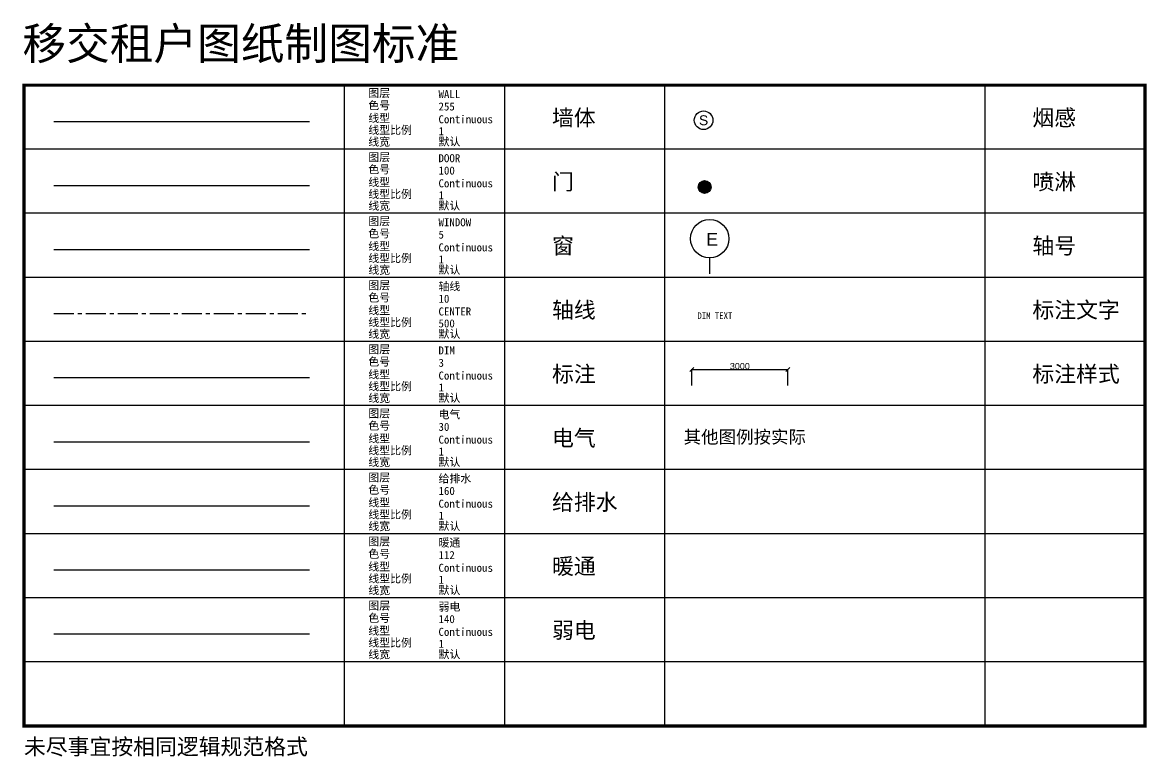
# Model space of a CAD drawing. Header units: inches. Extents: x -17602 to 171571, y -36276 to 39274.
# Drawn here: x -17602 to 17498, y 16364 to 39274 of the extents above; entities that cross this region are included whole.
import ezdxf
from ezdxf.enums import TextEntityAlignment as Align

# ---------------------------------------------------------------- set-up
doc = ezdxf.new("R2010")
doc.units = ezdxf.units.IN
doc.header["$MEASUREMENT"] = 0
doc.linetypes.add('CENTER', pattern=[2, 1.25, -0.25, 0.25, -0.25])
for name, color, linetype in [('DIM', 3, 'Continuous'), ('DIM TEXT', 7, 'Continuous'), ('DOOR', 100, 'Continuous'), ('WALL', 255, 'Continuous'), ('WINDOW', 5, 'Continuous'), ('喷淋', 1, 'Continuous'), ('弱电', 140, 'Continuous'), ('暖通', 112, 'Continuous'), ('烟感', 6, 'Continuous'), ('电气', 30, 'Continuous'), ('给排水', 160, 'Continuous'), ('轴线', 10, 'CENTER')]:
    doc.layers.add(name, color=color, linetype=linetype)
doc.styles.get("Standard").update_dxf_attribs({"font": 'arial.ttf'})
doc.dimstyles.new('DIM-200MM', dxfattribs={"dimtxt": 200, "dimasz": 120, "dimexe": 10, "dimexo": 10, "dimgap": 0.7, "dimtad": 1, "dimdec": 0, "dimrnd": 5, "dimzin": 1, "dimdsep": 46, "dimtxsty": 'Standard', "dimblk": 'OBLIQUE', "dimcen": 0.5, "dimdle": 1, "dimclrd": 256, "dimclre": 256, "dimclrt": 7, "dimaunit": 1, "dimadec": 0, "dimazin": 0, "dimtfac": 1, "dimtdec": 0, "dimtix": 1, "dimtmove": 2, "dimatfit": 3, "dimfxl": 0, "dimtolj": 1, "dimtzin": 1, "dimarcsym": 0})

# ---------------------------------------------------------------- blocks, each defined once
blk = doc.blocks.new('标准框')
for p, q in [((-7552, 37318), (-7552, 17318)), ((-2552, 37318), (-2552, 17318)), ((2448, 37318), (2448, 17318)), ((12448, 37318), (12448, 17318)), ((17448, 37318), (17448, 17318)), ((17448, 35318), (-17552, 35318)), ((17448, 33318), (-17552, 33318)), ((17448, 31318), (-17552, 31318)), ((17448, 29318), (-17552, 29318)), ((17448, 27318), (-17552, 27318)), ((17448, 25318), (-17552, 25318)), ((17448, 23318), (-17552, 23318)), ((17448, 21318), (-17552, 21318)), ((17448, 19318), (-17552, 19318))]:
    blk.add_line(p, q)
at = {"const_width": 100}
blk.add_lwpolyline([(-17552, 17318), (17448, 17318), (17448, 37318), (-17552, 37318)], close=True, dxfattribs=at)
blk = doc.blocks.new('_Oblique')
at = {"color": 0, "linetype": 'ByBlock', "lineweight": -2}
blk.add_line((-0.5, -0.5), (0.5, 0.5), dxfattribs=at)
blk = doc.blocks.new('*D90')
at = {"layer": 'DEFPOINTS', "color": 0, "transparency": 16777216}
for p in [(6299, 28443), (3299, 27705), (6299, 27705)]:
    blk.add_point(p, dxfattribs=at)
at = {"layer": 'DIM', "lineweight": -2, "transparency": 16777216}
for p, q in [((3298, 28443), (6300, 28443)), ((3299, 27943), (3299, 28453)), ((6299, 27943), (6299, 28453))]:
    blk.add_line(p, q, dxfattribs=at)
at = {"layer": 'DIM', "lineweight": -2, "transparency": 16777216, "xscale": 120, "yscale": 120, "zscale": 120, "rotation": 180}
blk.add_blockref('_Oblique', (3299, 28443), dxfattribs=at)
at = {"layer": 'DIM', "lineweight": -2, "transparency": 16777216, "xscale": 120, "yscale": 120, "zscale": 120}
blk.add_blockref('_Oblique', (6299, 28443), dxfattribs=at)
at = {"layer": 'DIM', "color": 7, "transparency": 16777216, "insert": (4799, 28546), "char_height": 200, "attachment_point": 5}
blk.add_mtext('\\A1;3000', dxfattribs=at)
blk = doc.blocks.new('EFRSDC')
at = {"layer": '烟感'}
blk.add_circle((0, 0), 0.102, dxfattribs=at)
blk.add_attdef('E-FIR', text='', height=0.109, dxfattribs=at).set_placement((0, 0), align=Align.MIDDLE_CENTER)
blk = doc.blocks.new('penlin')
at = {"layer": '喷淋'}
h = blk.add_hatch(color=256, dxfattribs=at)
h.dxf.hatch_style = 1
edge = h.paths.add_edge_path()
edge.add_arc((79961, 6042), 200, 0, 360)
blk.add_circle((79961, 6042), 200, dxfattribs=at)

msp = doc.modelspace()

# ---------------------------------------------------------------- linework, layer by layer
at = {"layer": 'DIM'}
for p, q in [((3857.9, 31426.1), (3857.9, 31926.1)), ((-16625, 28188.5), (-8641.9, 28188.5))]:
    msp.add_line(p, q, dxfattribs=at)
msp.add_circle((3857.9, 32526.4), 600, dxfattribs=at)
at = {"layer": 'DOOR'}
msp.add_line((-16625, 34188.5), (-8641.9, 34188.5), dxfattribs=at)
at = {"layer": 'WALL'}
msp.add_line((-16625, 36188.5), (-8641.9, 36188.5), dxfattribs=at)
at = {"layer": 'WINDOW'}
msp.add_line((-16625, 32188.5), (-8641.9, 32188.5), dxfattribs=at)
at = {"layer": '弱电'}
msp.add_line((-16625, 20188.5), (-8641.9, 20188.5), dxfattribs=at)
at = {"layer": '暖通'}
msp.add_line((-16625, 22188.5), (-8641.9, 22188.5), dxfattribs=at)
at = {"layer": '电气'}
msp.add_line((-16625, 26188.5), (-8641.9, 26188.5), dxfattribs=at)
at = {"layer": '给排水'}
msp.add_line((-16625, 24188.5), (-8641.9, 24188.5), dxfattribs=at)
at = {"layer": '轴线', "ltscale": 500}
msp.add_line((-16625, 30188.5), (-8641.9, 30188.5), dxfattribs=at)

# ---------------------------------------------------------------- block references
msp.add_blockref('标准框', (0, 0))
at = {"layer": '喷淋'}
msp.add_blockref('penlin', (-76260.9, 28097), dxfattribs=at)
at = {"layer": '烟感', "xscale": 2844.8, "yscale": 2844.8, "zscale": 2844.8}
msp.add_blockref('EFRSDC', (3666.6, 36223.1), dxfattribs=at).add_auto_attribs({'E-FIR': 'S'})

# ---------------------------------------------------------------- texts
msp.add_text('未尽事宜按相同逻辑规范格式', height=500).set_placement((-17555.9, 16421.5))
at = {"attachment_point": 1}
for s, width, insert, char_height in [('{\\fSimSun|b0|i0|c134|p2;移交租户图纸制图标准}', 16583.291, (-17603.5, 39116), 1000), ('{\\fSimSun|b0|i0|c134|p2;图层}', 5228.337, (-6803.6, 37197.2), 250), ('{\\fSimSun|b0|i0|c134|p2;WALL}', 5228.337, (-4611.6, 37163.1), 250), ('{\\fSimSun|b0|i0|c134|p2;色号}', 5228.337, (-6803.6, 36812), 250), ('{\\fSimSun|b0|i0|c134|p2;255}', 5228.337, (-4611.6, 36777.9), 250), ('{\\fSimSun|b0|i0|c134|p2;墙体}', 5228.337, (-1065.9, 36553.6), 500), ('{\\fSimSun|b0|i0|c134|p2;烟感}', 5228.337, (13934.1, 36553.6), 500), ('{\\fSimSun|b0|i0|c134|p2;线型}', 5228.337, (-6803.6, 36413.1), 250), ('{\\fSimSun|b0|i0|c134|p2;Continuous}', 5228.337, (-4611.6, 36379.1), 250), ('{\\fSimSun|b0|i0|c134|p2;线型比例}', 5228.337, (-6803.6, 36041), 250), ('{\\fSimSun|b0|i0|c134|p2;1}', 5228.337, (-4611.6, 36006.9), 250), ('{\\fSimSun|b0|i0|c134|p2;线宽}', 5228.337, (-6803.6, 35675.9), 250), ('{\\fSimSun|b0|i0|c134|p2;默认}', 5228.337, (-4611.6, 35680), 250), ('{\\fSimSun|b0|i0|c134|p2;图层}', 5228.337, (-6803.6, 35197.2), 250), ('{\\fSimSun|b0|i0|c134|p2;DOOR}', 5228.337, (-4611.6, 35163.1), 250), ('{\\fSimSun|b0|i0|c134|p2;色号}', 5228.337, (-6803.6, 34812), 250), ('{\\fSimSun|b0|i0|c134|p2;100}', 5228.337, (-4611.6, 34777.9), 250), ('{\\fSimSun|b0|i0|c134|p2;线型}', 5228.337, (-6803.6, 34413.1), 250), ('{\\fSimSun|b0|i0|c134|p2;门}', 5228.337, (-1065.9, 34553.6), 500), ('{\\fSimSun|b0|i0|c134|p2;喷淋}', 5228.337, (13934.1, 34553.6), 500), ('{\\fSimSun|b0|i0|c134|p2;线型比例}', 5228.337, (-6803.6, 34041), 250), ('{\\fSimSun|b0|i0|c134|p2;Continuous}', 5228.337, (-4611.6, 34379.1), 250), ('{\\fSimSun|b0|i0|c134|p2;线宽}', 5228.337, (-6803.6, 33675.9), 250), ('{\\fSimSun|b0|i0|c134|p2;默认}', 5228.337, (-4611.6, 33680), 250), ('{\\fSimSun|b0|i0|c134|p2;1}', 5228.337, (-4611.6, 34006.9), 250), ('{\\fSimSun|b0|i0|c134|p2;图层}', 5228.337, (-6803.6, 33197.2), 250), ('{\\fSimSun|b0|i0|c134|p2;WINDOW}', 5228.337, (-4611.6, 33163.1), 250), ('{\\fSimSun|b0|i0|c134|p2;色号}', 5228.337, (-6803.6, 32812), 250), ('{\\fSimSun|b0|i0|c134|p2;5}', 5228.337, (-4611.6, 32777.9), 250), ('{\\fSimSun|b0|i0|c134|p2;线型}', 5228.337, (-6803.6, 32413.1), 250), ('{\\fSimSun|b0|i0|c134|p2;Continuous}', 5228.337, (-4611.6, 32379.1), 250), ('{\\fSimSun|b0|i0|c134|p2;窗}', 5228.337, (-1065.9, 32553.6), 500), ('{\\fSimSun|b0|i0|c134|p2;轴号}', 5228.337, (13934.1, 32553.6), 500), ('{\\fSimSun|b0|i0|c134|p2;线型比例}', 5228.337, (-6803.6, 32041), 250), ('{\\fSimSun|b0|i0|c134|p2;1}', 5228.337, (-4611.6, 32006.9), 250), ('{\\fSimSun|b0|i0|c134|p2;线宽}', 5228.337, (-6803.6, 31675.9), 250), ('{\\fSimSun|b0|i0|c134|p2;默认}', 5228.337, (-4611.6, 31680), 250), ('{\\fSimSun|b0|i0|c134|p2;图层}', 5228.337, (-6803.6, 31197.2), 250), ('{\\fSimSun|b0|i0|c134|p2;轴线}', 5228.337, (-4611.6, 31163.1), 250), ('{\\fSimSun|b0|i0|c134|p2;色号}', 5228.337, (-6803.6, 30812), 250), ('{\\fSimSun|b0|i0|c134|p2;10}', 5228.337, (-4611.6, 30777.9), 250), ('{\\fSimSun|b0|i0|c134|p2;轴线}', 5228.337, (-1065.9, 30553.6), 500), ('{\\fSimSun|b0|i0|c134|p2;标注文字}', 5228.337, (13934.1, 30553.6), 500), ('{\\fSimSun|b0|i0|c134|p2;线型}', 5228.337, (-6803.6, 30413.1), 250), ('{\\fSimSun|b0|i0|c134|p2;CENTER}', 5228.337, (-4611.6, 30379.1), 250), ('{\\fSimSun|b0|i0|c134|p2;线型比例}', 5228.337, (-6803.6, 30041), 250), ('{\\fSimSun|b0|i0|c134|p2;500}', 5228.337, (-4611.6, 30006.9), 250), ('{\\fSimSun|b0|i0|c134|p2;线宽}', 5228.337, (-6803.6, 29675.9), 250), ('{\\fSimSun|b0|i0|c134|p2;默认}', 4264.687, (-4611.6, 29680), 250), ('{\\fSimSun|b0|i0|c134|p2;图层}', 5228.337, (-6803.6, 29197.2), 250), ('{\\fSimSun|b0|i0|c134|p2;DIM}', 5228.337, (-4611.6, 29163.1), 250), ('{\\fSimSun|b0|i0|c134|p2;色号}', 5228.337, (-6803.6, 28812), 250), ('{\\fSimSun|b0|i0|c134|p2;线型}', 5228.337, (-6803.6, 28413.1), 250), ('{\\fSimSun|b0|i0|c134|p2;3}', 5228.337, (-4611.6, 28777.9), 250), ('{\\fSimSun|b0|i0|c134|p2;标注}', 5228.337, (-1065.9, 28553.6), 500), ('{\\fSimSun|b0|i0|c134|p2;标注样式}', 5228.337, (13934.1, 28553.6), 500), ('{\\fSimSun|b0|i0|c134|p2;Continuous}', 5228.337, (-4611.6, 28379.1), 250), ('{\\fSimSun|b0|i0|c134|p2;线型比例}', 5228.337, (-6803.6, 28041), 250), ('{\\fSimSun|b0|i0|c134|p2;1}', 5228.337, (-4611.6, 28006.9), 250), ('{\\fSimSun|b0|i0|c134|p2;线宽}', 5228.337, (-6803.6, 27675.9), 250), ('{\\fSimSun|b0|i0|c134|p2;默认}', 4264.687, (-4611.6, 27680), 250), ('{\\fSimSun|b0|i0|c134|p2;图层}', 5228.337, (-6803.6, 27197.2), 250), ('{\\fSimSun|b0|i0|c134|p2;电气}', 5228.337, (-4611.6, 27163.1), 250), ('{\\fSimSun|b0|i0|c134|p2;色号}', 5228.337, (-6803.6, 26812), 250), ('{\\fSimSun|b0|i0|c134|p2;30}', 5228.337, (-4611.6, 26777.9), 250), ('{\\fSimSun|b0|i0|c134|p2;线型}', 5228.337, (-6803.6, 26413.1), 250), ('{\\fSimSun|b0|i0|c134|p2;Continuous}', 5228.337, (-4611.6, 26379.1), 250), ('{\\fSimSun|b0|i0|c134|p2;电气}', 5228.337, (-1065.9, 26553.6), 500), ('{\\fSimSun|b0|i0|c134|p2;其他图例按实际}', 11809.64, (3043.3, 26537.8), 400), ('{\\fSimSun|b0|i0|c134|p2;线型比例}', 5228.337, (-6803.6, 26041), 250), ('{\\fSimSun|b0|i0|c134|p2;1}', 5228.337, (-4611.6, 26006.9), 250), ('{\\fSimSun|b0|i0|c134|p2;线宽}', 5228.337, (-6803.6, 25675.9), 250), ('{\\fSimSun|b0|i0|c134|p2;默认}', 4264.687, (-4611.6, 25680), 250), ('{\\fSimSun|b0|i0|c134|p2;图层}', 5228.337, (-6803.6, 25197.2), 250), ('{\\fSimSun|b0|i0|c134|p2;给排水}', 5228.337, (-4611.6, 25163.1), 250), ('{\\fSimSun|b0|i0|c134|p2;色号}', 5228.337, (-6803.6, 24812), 250), ('{\\fSimSun|b0|i0|c134|p2;160}', 5228.337, (-4611.6, 24777.9), 250), ('{\\fSimSun|b0|i0|c134|p2;给排水}', 5228.337, (-1065.9, 24553.6), 500), ('{\\fSimSun|b0|i0|c134|p2;线型}', 5228.337, (-6803.6, 24413.1), 250), ('{\\fSimSun|b0|i0|c134|p2;Continuous}', 5228.337, (-4611.6, 24379.1), 250), ('{\\fSimSun|b0|i0|c134|p2;线型比例}', 5228.337, (-6803.6, 24041), 250), ('{\\fSimSun|b0|i0|c134|p2;1}', 5228.337, (-4611.6, 24006.9), 250), ('{\\fSimSun|b0|i0|c134|p2;线宽}', 5228.337, (-6803.6, 23675.9), 250), ('{\\fSimSun|b0|i0|c134|p2;默认}', 4264.687, (-4611.6, 23680), 250), ('{\\fSimSun|b0|i0|c134|p2;图层}', 5228.337, (-6803.6, 23197.2), 250), ('{\\fSimSun|b0|i0|c134|p2;暖通}', 5228.337, (-4611.6, 23163.1), 250), ('{\\fSimSun|b0|i0|c134|p2;色号}', 5228.337, (-6803.6, 22812), 250), ('{\\fSimSun|b0|i0|c134|p2;112}', 5228.337, (-4611.6, 22777.9), 250), ('{\\fSimSun|b0|i0|c134|p2;暖通}', 5228.337, (-1065.9, 22553.6), 500), ('{\\fSimSun|b0|i0|c134|p2;线型}', 5228.337, (-6803.6, 22413.1), 250), ('{\\fSimSun|b0|i0|c134|p2;Continuous}', 5228.337, (-4611.6, 22379.1), 250), ('{\\fSimSun|b0|i0|c134|p2;线型比例}', 5228.337, (-6803.6, 22041), 250), ('{\\fSimSun|b0|i0|c134|p2;1}', 5228.337, (-4611.6, 22006.9), 250), ('{\\fSimSun|b0|i0|c134|p2;线宽}', 5228.337, (-6803.6, 21675.9), 250), ('{\\fSimSun|b0|i0|c134|p2;默认}', 4264.687, (-4611.6, 21680), 250), ('{\\fSimSun|b0|i0|c134|p2;图层}', 5228.337, (-6803.6, 21197.2), 250), ('{\\fSimSun|b0|i0|c134|p2;弱电}', 5228.337, (-4611.6, 21163.1), 250), ('{\\fSimSun|b0|i0|c134|p2;色号}', 5228.337, (-6803.6, 20812), 250), ('{\\fSimSun|b0|i0|c134|p2;140}', 5228.337, (-4611.6, 20777.9), 250), ('{\\fSimSun|b0|i0|c134|p2;线型}', 5228.337, (-6803.6, 20413.1), 250), ('{\\fSimSun|b0|i0|c134|p2;Continuous}', 5228.337, (-4611.6, 20379.1), 250), ('{\\fSimSun|b0|i0|c134|p2;弱电}', 5228.337, (-1065.9, 20553.6), 500), ('{\\fSimSun|b0|i0|c134|p2;线型比例}', 5228.337, (-6803.6, 20041), 250), ('{\\fSimSun|b0|i0|c134|p2;线宽}', 5228.337, (-6803.6, 19675.9), 250), ('{\\fSimSun|b0|i0|c134|p2;默认}', 4264.687, (-4611.6, 19680), 250), ('{\\fSimSun|b0|i0|c134|p2;1}', 5228.337, (-4611.6, 20006.9), 250)]:
    msp.add_mtext_dynamic_manual_height_columns(s, width=width, gutter_width=1, heights=[0], dxfattribs=dict(at, insert=insert, char_height=char_height))
at = {"layer": 'DIM TEXT', "attachment_point": 1}
for s, insert, char_height in [('E', (3746.5, 32708.3), 400), ('{\\fSimSun|b0|i0|c134|p2;DIM TEXT}', (3475.6, 30223.5), 200)]:
    msp.add_mtext_dynamic_manual_height_columns(s, width=10456.675, gutter_width=2, heights=[0], dxfattribs=dict(at, insert=insert, char_height=char_height))

# ---------------------------------------------------------------- dimensions: what is measured, and where the dimension line sits
at = {"layer": 'DIM'}
dim = msp.add_linear_dim(base=(6299.3, 28442.8), p1=(3299.3, 27705.4), p2=(6299.3, 27705.4), dimstyle='DIM-200MM', dxfattribs=at)
dim.commit()
dim.dimension.update_dxf_attribs({"geometry": '*D90', "text_midpoint": (4799.3, 28545.7)})

doc.saveas('drawing.dxf')
